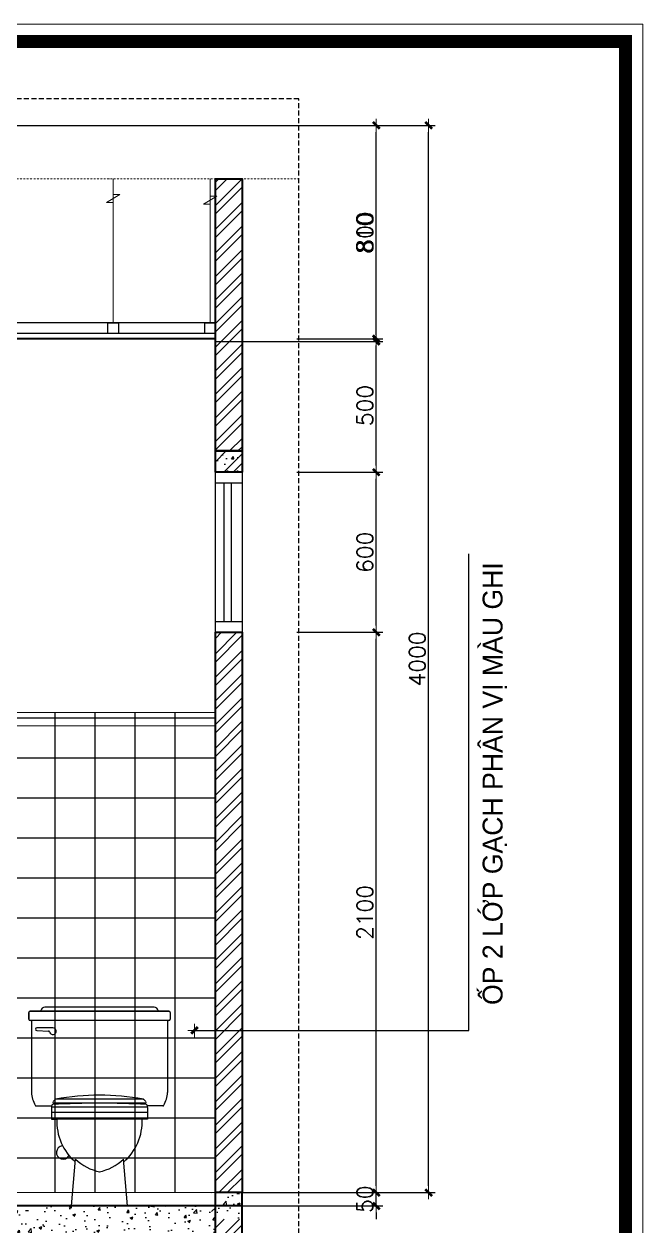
# Model space of a CAD drawing. Header units: millimetres. Extents: x 615730 to 2792744, y 139412 to 597571.
# Drawn here: x 827243 to 836525, y 263753 to 281772 of the extents above; entities that cross this region are included whole.
import ezdxf

# ---------------------------------------------------------------- set-up
doc = ezdxf.new("R2010")
doc.units = ezdxf.units.MM
doc.header["$MEASUREMENT"] = 0
doc.header["$PDMODE"] = 34
doc.linetypes.add('DASHDOT', pattern=[1, 0.5, -0.25, 0, -0.25])
doc.linetypes.add('HIDDEN', pattern=[0.375, 0.25, -0.125])
doc.layers.get('0').update_dxf_attribs({"lineweight": 5})
for name, color, linetype in [('CUA', 132, 'Continuous'), ('DUT', 250, 'HIDDEN'), ('H', 252, 'Continuous'), ('HACH', 250, 'Continuous'), ('NOITHAT', 144, 'Continuous'), ('TEXT', 2, 'Continuous'), ('THAY1', 7, 'Continuous'), ('thaydam', 42, 'Continuous')]:
    doc.layers.add(name, color=color, linetype=linetype)
for name, color, linetype, lineweight in [('NETNGOAITUONG', 1, 'Continuous', 40), ('thay', 7, 'Continuous', 15), ('TIM TRUC', 149, 'DASHDOT', 9), ('TUONG', 6, 'Continuous', 35), ('VLIEU', 250, 'Continuous', 9)]:
    doc.layers.add(name, color=color, linetype=linetype, lineweight=lineweight)
doc.styles.add('CHUHOA', font='')
doc.styles.add('romans', font='romans.shx', dxfattribs={"height": 240})
doc.styles.get('CHUHOA').set_extended_font_data('.VnAvantH')
doc.dimstyles.new('1-50', dxfattribs={"dimtxt": 200, "dimasz": 100, "dimexe": 100, "dimexo": 0, "dimgap": 50, "dimtad": 1, "dimdec": 0, "dimlfac": 0.25, "dimzin": 0, "dimdsep": 46, "dimtxsty": 'romans', "dimblk": ']', "dimcen": 0, "dimdle": 100, "dimclrd": 148, "dimclre": 148, "dimclrt": 2, "dimadec": 0, "dimazin": 0, "dimtfac": 1.111111, "dimtdec": 0, "dimtix": 1, "dimtmove": 2, "dimatfit": 3, "dimldrblk": ']', "dimfxl": 200, "dimtolj": 1, "dimtzin": 0, "dimarcsym": 0})
doc.dimstyles.new('100', dxfattribs={"dimtxt": 200, "dimasz": 100, "dimexe": 100, "dimexo": 0, "dimgap": 50, "dimtad": 1, "dimdec": 0, "dimdsep": 46, "dimtxsty": 'romans', "dimblk": ']', "dimcen": 50, "dimdle": 100, "dimclrd": 148, "dimclre": 148, "dimclrt": 2, "dimadec": 0, "dimazin": 0, "dimtfac": 0.4, "dimtdec": 0, "dimtix": 1, "dimtmove": 2, "dimatfit": 3, "dimldrblk": ']', "dimfxl": 150, "dimtvp": 0.004, "dimtolj": 1, "dimarcsym": 0})
pattern_1 = [(45, (0, 0), (-176.776695, 176.776695), []), (45, (0, 125), (-176.776695, 176.776695), [])]

# ---------------------------------------------------------------- blocks, each defined once
blk = doc.blocks.new('xi2')
at = {"layer": 'NOITHAT'}
for p, q in [((-265, 725), (-265, 700)), ((-265, 700), (-265, 725)), ((260, 730), (-260, 730)), ((260, 730), (-260, 730)), ((-260, 730), (260, 730)), ((205, 745), (-205, 745)), ((265, 725), (265, 700)), ((260, 695), (-260, 695)), ((260, 695), (-260, 695)), ((-255, 695), (-255, 425)), ((255, 695), (255, 425)), ((-175, 667.5), (-235, 667.5)), ((-235, 657.5), (-191.8, 655.7)), ((-237, 375), (-178, 375)), ((180, 370), (-180, 370)), ((-180, 368.4), (-180, 325)), ((171.5, 385), (-171.5, 385)), ((165, 400), (-165, 400)), ((237, 375), (178, 375)), ((180, 368.4), (180, 325)), ((180, 350), (-180, 350)), ((-180, 325), (-160, 325)), ((180, 325), (-180, 325)), ((180, 325), (160, 325)), ((-105, 0), (-90, 175)), ((105, 0), (90, 175)), ((105, 0), (-105, 0))]:
    blk.add_line(p, q, dxfattribs=at)
for centre, radius, start, end in [((-260, 725), 5, 90, 180), ((-260, 725), 5, 90, 180), ((-222.7, 733), 3, 270, 350.4059), ((-205, 730), 15, 90, 170.4059), ((205, 730), 15, 9.5941, 90), ((222.7, 733), 3, 189.5941, 270), ((260, 725), 5, 0, 90), ((-260, 700), 5, 180, 270), ((-260, 700), 5, 180, 270), ((260, 700), 5, 270, 0), ((-235, 662.5), 5, 90, 270), ((-192, 650.7), 5, 14.2156, 87.6141), ((-175, 655), 12.5, 194.2156, 90), ((-134.5, 433.9), 120.8, 184.2251, 207.7316), ((0, -500), 915, 79.6604, 100.3396), ((134.5, 433.9), 120.8, 332.2684, 355.7749), ((-237, 380), 5, 207.7316, 270), ((-139.3, 368.5), 40.7, 167.0315, 180.0995), ((-176, 376.9), 3, 93.5715, 167.0315), ((-12, -2251.3), 2636.3, 89.7392, 93.5715), ((-171.5, 388), 3, 148.7432, 270), ((-139.3, 368.5), 40.7, 130.2744, 148.7432), ((-163.7, 397.2), 3, 100.3396, 130.2744), ((12, -2251.3), 2636.3, 86.4285, 90.2608), ((163.7, 397.2), 3, 49.7256, 79.6604), ((139.3, 368.5), 40.7, 31.2568, 49.7256), ((171.5, 388), 3, 270, 31.2568), ((176, 376.9), 3, 12.9685, 86.4285), ((139.3, 368.5), 40.7, 359.9005, 12.9685), ((237, 380), 5, 270, 332.2684), ((40.9, 316.9), 201.1, 177.6913, 229.0512), ((-40.9, 316.9), 201.1, 310.9488, 2.3087), ((-136.5, 200), 25, 96.5563, 330.6432), ((40.9, 316.9), 193.1, 227.2983, 258.2519), ((-40.9, 316.9), 193.1, 281.7481, 312.7017)]:
    blk.add_arc(centre, radius, start, end, dxfattribs=at)
blk = doc.blocks.new(']')
for p, q in [((1, 0), (-1, 0)), ((0, 1), (0, -1))]:
    blk.add_line(p, q)
at = {"color": 9, "const_width": 0.4}
blk.add_lwpolyline([(-0.51, -0.51), (0.51, 0.51)], dxfattribs=at)
blk = doc.blocks.new('*D1548')
at = {"layer": 'DEFPOINTS', "color": 0, "ltscale": 10, "transparency": 16777216}
for p in [(830115, 264253), (832526, 264253), (830115, 264053)]:
    blk.add_point(p, dxfattribs=at)
at = {"layer": 'VLIEU', "color": 148, "lineweight": -2, "ltscale": 10, "transparency": 16777216}
for p, q in [((832526, 264353), (832526, 264453)), ((830115, 264253), (832626, 264253)), ((832526, 264053), (832526, 264253)), ((830115, 264053), (832626, 264053)), ((832526, 263953), (832526, 263853))]:
    blk.add_line(p, q, dxfattribs=at)
at = {"layer": 'VLIEU', "color": 148, "lineweight": -2, "ltscale": 10, "transparency": 16777216, "xscale": 100, "yscale": 100, "zscale": 100}
for p, rotation in [((832526, 264253), 270), ((832526, 264053), 90)]:
    blk.add_blockref(']', p, dxfattribs=dict(at, rotation=rotation))
at = {"layer": 'VLIEU', "color": 2, "ltscale": 10, "transparency": 16777216, "insert": (832356, 264153), "char_height": 240, "attachment_point": 5, "rotation": 90, "style": 'romans'}
blk.add_mtext('\\A1;50', dxfattribs=at)
blk = doc.blocks.new('*D1549')
at = {"layer": 'DEFPOINTS', "color": 0, "ltscale": 10, "transparency": 16777216}
for p in [(831335, 272653), (832526, 272653), (830115, 264253)]:
    blk.add_point(p, dxfattribs=at)
at = {"layer": 'VLIEU', "color": 148, "lineweight": -2, "ltscale": 10, "transparency": 16777216}
for p, q in [((831335, 272653), (832626, 272653)), ((832526, 264353), (832526, 272553)), ((830115, 264253), (832626, 264253))]:
    blk.add_line(p, q, dxfattribs=at)
at = {"layer": 'VLIEU', "color": 148, "lineweight": -2, "ltscale": 10, "transparency": 16777216, "xscale": 100, "yscale": 100, "zscale": 100}
for p, rotation in [((832526, 272653), 90), ((832526, 264253), 270)]:
    blk.add_blockref(']', p, dxfattribs=dict(at, rotation=rotation))
at = {"layer": 'VLIEU', "color": 2, "ltscale": 10, "transparency": 16777216, "insert": (832356, 268453), "char_height": 240, "attachment_point": 5, "rotation": 90, "style": 'romans'}
blk.add_mtext('\\A1;2100', dxfattribs=at)
blk = doc.blocks.new('*D1550')
at = {"layer": 'DEFPOINTS', "color": 0, "ltscale": 10, "transparency": 16777216}
for p in [(831366, 280253), (832526, 280253), (830115, 277013)]:
    blk.add_point(p, dxfattribs=at)
at = {"layer": 'VLIEU', "color": 148, "lineweight": -2, "ltscale": 10, "transparency": 16777216}
for p, q in [((831366, 280253), (832626, 280253)), ((832526, 277113), (832526, 280153)), ((830115, 277013), (832626, 277013))]:
    blk.add_line(p, q, dxfattribs=at)
at = {"layer": 'VLIEU', "color": 148, "lineweight": -2, "ltscale": 10, "transparency": 16777216, "xscale": 100, "yscale": 100, "zscale": 100}
for p, rotation in [((832526, 280253), 90), ((832526, 277013), 270)]:
    blk.add_blockref(']', p, dxfattribs=dict(at, rotation=rotation))
at = {"layer": 'VLIEU', "color": 2, "ltscale": 10, "transparency": 16777216, "insert": (832356, 278633), "char_height": 240, "attachment_point": 5, "rotation": 90, "style": 'romans'}
blk.add_mtext('\\A1;810', dxfattribs=at)
blk = doc.blocks.new('*D1551')
at = {"layer": 'DEFPOINTS', "color": 0, "ltscale": 10, "transparency": 16777216}
for p in [(831588, 280253), (833311, 280253), (831588, 264253)]:
    blk.add_point(p, dxfattribs=at)
at = {"layer": 'VLIEU', "color": 148, "lineweight": -2, "ltscale": 10, "transparency": 16777216}
for p, q in [((831588, 280253), (833411, 280253)), ((833311, 264353), (833311, 280153)), ((831588, 264253), (833411, 264253))]:
    blk.add_line(p, q, dxfattribs=at)
at = {"layer": 'VLIEU', "color": 148, "lineweight": -2, "ltscale": 10, "transparency": 16777216, "xscale": 100, "yscale": 100, "zscale": 100}
for p, rotation in [((833311, 280253), 90), ((833311, 264253), 270)]:
    blk.add_blockref(']', p, dxfattribs=dict(at, rotation=rotation))
at = {"layer": 'VLIEU', "color": 2, "ltscale": 10, "transparency": 16777216, "insert": (833141, 272253), "char_height": 240, "attachment_point": 5, "rotation": 90, "style": 'romans'}
blk.add_mtext('\\A1;4000', dxfattribs=at)
blk = doc.blocks.new('*D1692')
at = {"layer": 'DEFPOINTS', "color": 0, "ltscale": 10, "transparency": 16777216}
for p in [(831335, 275053), (832526, 275053), (831335, 272653)]:
    blk.add_point(p, dxfattribs=at)
at = {"layer": 'VLIEU', "color": 148, "lineweight": -2, "ltscale": 10, "transparency": 16777216}
for p, q in [((831335, 275053), (832626, 275053)), ((832526, 272753), (832526, 274953)), ((831335, 272653), (832626, 272653))]:
    blk.add_line(p, q, dxfattribs=at)
at = {"layer": 'VLIEU', "color": 148, "lineweight": -2, "ltscale": 10, "transparency": 16777216, "xscale": 100, "yscale": 100, "zscale": 100}
for p, rotation in [((832526, 275053), 90), ((832526, 272653), 270)]:
    blk.add_blockref(']', p, dxfattribs=dict(at, rotation=rotation))
at = {"layer": 'VLIEU', "color": 2, "ltscale": 10, "transparency": 16777216, "insert": (832356, 273853), "char_height": 240, "attachment_point": 5, "rotation": 90, "style": 'romans'}
blk.add_mtext('\\A1;600', dxfattribs=at)
blk = doc.blocks.new('*D1693')
at = {"layer": 'DEFPOINTS', "color": 0, "ltscale": 10, "transparency": 16777216}
for p in [(831335, 277053), (832526, 277053), (831335, 275053)]:
    blk.add_point(p, dxfattribs=at)
at = {"layer": 'VLIEU', "color": 148, "lineweight": -2, "ltscale": 10, "transparency": 16777216}
for p, q in [((831335, 277053), (832626, 277053)), ((832526, 275153), (832526, 276953)), ((831335, 275053), (832626, 275053))]:
    blk.add_line(p, q, dxfattribs=at)
at = {"layer": 'VLIEU', "color": 148, "lineweight": -2, "ltscale": 10, "transparency": 16777216, "xscale": 100, "yscale": 100, "zscale": 100}
for p, rotation in [((832526, 277053), 90), ((832526, 275053), 270)]:
    blk.add_blockref(']', p, dxfattribs=dict(at, rotation=rotation))
at = {"layer": 'VLIEU', "color": 2, "ltscale": 10, "transparency": 16777216, "insert": (832356, 276053), "char_height": 240, "attachment_point": 5, "rotation": 90, "style": 'romans'}
blk.add_mtext('\\A1;500', dxfattribs=at)
blk = doc.blocks.new('*D1694')
at = {"layer": 'DEFPOINTS', "color": 0, "ltscale": 10, "transparency": 16777216}
for p in [(831335, 280253), (832526, 280253), (831335, 277053)]:
    blk.add_point(p, dxfattribs=at)
at = {"layer": 'VLIEU', "color": 148, "lineweight": -2, "ltscale": 10, "transparency": 16777216}
for p, q in [((831335, 280253), (832626, 280253)), ((832526, 277153), (832526, 280153)), ((831335, 277053), (832626, 277053))]:
    blk.add_line(p, q, dxfattribs=at)
at = {"layer": 'VLIEU', "color": 148, "lineweight": -2, "ltscale": 10, "transparency": 16777216, "xscale": 100, "yscale": 100, "zscale": 100}
for p, rotation in [((832526, 280253), 90), ((832526, 277053), 270)]:
    blk.add_blockref(']', p, dxfattribs=dict(at, rotation=rotation))
at = {"layer": 'VLIEU', "color": 2, "ltscale": 10, "transparency": 16777216, "insert": (832356, 278653), "char_height": 240, "attachment_point": 5, "rotation": 90, "style": 'romans'}
blk.add_mtext('\\A1;800', dxfattribs=at)

msp = doc.modelspace()

# ---------------------------------------------------------------- hatches: boundary and pattern name
at = {"layer": 'HACH'}
h = msp.add_hatch(dxfattribs=at)
h.set_pattern_fill('ANSI32', color=256, scale=800, style=0)
h.set_pattern_definition([(45, (953274.14, 1702275.22), (-212.132034, 212.132034), []), (45, (953415.56, 1702275.22), (-212.132034, 212.132034), [])])
h.paths.add_polyline_path([(830514.7, 275052.6), (830514.7, 275372.6), (830114.7, 275372.6), (830114.7, 275052.6)])
h = msp.add_hatch(dxfattribs=at)
h.set_pattern_fill('AR-CONC', color=256, scale=60, style=0)
h.set_pattern_definition([(50, (953274.14, 1702275.22), (430.35611, -37.65128), [45, -495]), (355, (953274.14, 1702275.2), (-83.2508, 451.31528), [36, -396]), (100.4514, (953310, 1702272.1), (347.10563, 413.66373), [38.24411, -420.68527]), (46.1842, (953274.14, 1702395.2), (640.34463, -99.3114), [67.5, -742.5]), (96.6356, (953327.5, 1702386.94), (560.79762, 584.47072), [57.36617, -631.0278]), (351.1842, (953274.14, 1702395.2), (560.79717, 584.47116), [54, -594]), (21, (953334.14, 1702365.22), (358.14423, -241.571334), [45, -495]), (326, (953334.14, 1702365.2), (145.9892, 435.09003), [36, -396]), (71.4514, (953364, 1702345.1), (504.13358, 193.5183), [38.24411, -420.68527]), (37.5, (953274.14, 1702275.22), (7.295913, 199.736312), [0, -391.2, 0, -402, 0, -397.5]), (7.5, (953274.14, 1702275.22), (157.841722, 236.647027), [0, -229.2, 0, -382.2, 0, -151.5]), (327.5, (953140.34, 1702275.22), (320.293462, -13.532923), [0, -150, 0, -468, 0, -621]), (317.5, (953080.34, 1702275.22), (349.9117, 60.06299), [0, -195, 0, -310.8, 0, -441])])
h.paths.add_polyline_path([(830514.7, 275052.6), (830514.7, 275372.6), (830114.7, 275372.6), (830114.7, 275052.6)])
h = msp.add_hatch(dxfattribs=at)
h.set_pattern_fill('NET', color=256, scale=4800, style=0)
h.set_pattern_definition([(0, (-168890.06, 50571.64), (1e-13, 600), []), (90, (-168890.06, 50571.64), (-600, 2e-13), [])])
h.paths.add_polyline_path([(822114.7, 271452.7), (830114.7, 271452.7), (830114.7, 264252.7), (822114.7, 264252.7)])
h = msp.add_hatch(dxfattribs=at)
h.set_pattern_fill('ANSI32', color=256, scale=800, style=0)
h.set_pattern_definition([(45, (962976, 1701075.26), (-212.132034, 212.132034), []), (45, (963117.43, 1701075.26), (-212.132034, 212.132034), [])])
h.paths.add_polyline_path([(830114.7, 263852.7), (830114.7, 264252.7), (830056.6, 264252.7), (830056.6, 263852.7)])
h = msp.add_hatch(dxfattribs=at)
h.set_pattern_fill('AR-CONC', color=256, scale=60, style=0)
h.set_pattern_definition([(50, (962976, 1701075.26), (430.35611, -37.65128), [45, -495]), (355, (962976, 1701075.26), (-83.2508, 451.31528), [36, -396]), (100.4514, (963011.87, 1701072.12), (347.10563, 413.66373), [38.24411, -420.68527]), (46.1842, (962976, 1701195.26), (640.34463, -99.3114), [67.5, -742.5]), (96.6356, (963029.4, 1701187), (560.79762, 584.47072), [57.36617, -631.0278]), (351.1842, (962976, 1701195.26), (560.79717, 584.47116), [54, -594]), (21, (963036, 1701165.26), (358.14423, -241.571334), [45, -495]), (326, (963036, 1701165.26), (145.9892, 435.09003), [36, -396]), (71.4514, (963065.86, 1701145.13), (504.13358, 193.5183), [38.24411, -420.68527]), (37.5, (962976.01, 1701075.26), (7.295913, 199.736312), [0, -391.2, 0, -402, 0, -397.5]), (7.5, (962976.01, 1701075.26), (157.841722, 236.647027), [0, -229.2, 0, -382.2, 0, -151.5]), (327.5, (962842.21, 1701075.26), (320.293462, -13.532923), [0, -150, 0, -468, 0, -621]), (317.5, (962782.2, 1701075.26), (349.9117, 60.06299), [0, -195, 0, -310.8, 0, -441])])
h.paths.add_polyline_path([(830514.7, 263852.7), (830514.7, 264252.7), (830056.6, 264252.7), (830056.6, 263852.7)])
h = msp.add_hatch(dxfattribs=at)
h.set_pattern_fill('AR-CONC', color=256, scale=60, style=0)
h.set_pattern_definition([(50, (1008590.8, 2931952.7), (430.35611, -37.65128), [45, -495]), (355, (1008590.8, 2931952.7), (-83.2508, 451.31528), [36, -396]), (100.4514, (1008626.66, 2931949.57), (347.10563, 413.663725), [38.244114, -420.68527]), (46.1842, (1008590.8, 2932072.7), (640.34463, -99.31141), [67.5, -742.5]), (96.6356, (1008644.16, 2932064.43), (560.79762, 584.47072), [57.36617, -631.0278]), (351.1842, (1008590.8, 2932072.7), (560.79717, 584.47116), [54, -594]), (21, (1008650.8, 2932042.7), (358.14423, -241.571334), [45, -495]), (326, (1008650.8, 2932042.7), (145.9892, 435.09003), [36, -396]), (71.4514, (1008680.64, 2932022.58), (504.13358, 193.5183), [38.244114, -420.68527]), (37.5, (1008590.8, 2931952.71), (7.295913, 199.736312), [0, -391.2, 0, -402, 0, -397.5]), (7.5, (1008590.8, 2931952.7), (157.841722, 236.647027), [0, -229.2, 0, -382.2, 0, -151.5]), (327.5, (1008457, 2931952.71), (320.293462, -13.532923), [0, -150, 0, -468, 0, -621]), (317.5, (1008397, 2931952.7), (349.911702, 60.06299), [0, -195, 0, -310.8, 0, -441])])
h.paths.add_polyline_path([(830114.7, 263652.7), (830114.7, 264052.7), (822114.7, 264052.7), (822114.7, 263652.7)])
at = {"layer": 'VLIEU', "ltscale": 10}
h = msp.add_hatch(dxfattribs=at)
h.set_pattern_fill('STEEL', color=256, scale=2000, style=0)
h.set_pattern_definition(pattern_1)
h.paths.add_polyline_path([(830514.7, 272652.6), (830114.7, 272652.6), (830114.7, 264252.7), (830514.7, 264252.7)])
h.paths.add_polyline_path([(830514.7, 279452.6), (830114.7, 279452.6), (830114.7, 279192.4), (830134.7, 279192.4), (830114.7, 279180.4), (830114.7, 275372.6), (830514.7, 275372.6)])
h.paths.add_polyline_path([(822114.7, 279452.6), (821301.3, 279452.6), (821301.3, 273852.7), (822114.7, 273852.7), (822114.7, 279095.6), (822094.7, 279095.6), (822114.7, 279107.6)])
h = msp.add_hatch(dxfattribs=at)
h.set_pattern_fill('STEEL', color=256, scale=2000, style=0)
h.set_pattern_definition(pattern_1)
h.paths.add_polyline_path([(830514.7, 261093.4), (830514.7, 263852.7), (830114.7, 263852.7), (830114.7, 261078.3), (830304.6, 261078.3), (830304.6, 260918.3)])

# ---------------------------------------------------------------- linework, layer by layer
at = {"layer": 'CUA'}
for p, q in [((820547.3, 280252.7), (831366.3, 280252.7)), ((830114.7, 272652.6), (830114.7, 275052.6)), ((830514.7, 275052.6), (830114.7, 275052.6)), ((830514.7, 275052.6), (830114.7, 275052.6)), ((830514.7, 275052.6), (830514.7, 272652.6)), ((830114.7, 274892.6), (830514.7, 274892.6)), ((830241.9, 274892.6), (830241.9, 272812.6)), ((830347.5, 274892.6), (830347.5, 272812.6)), ((830114.7, 272812.6), (830514.7, 272812.6)), ((830514.7, 272652.6), (830114.7, 272652.6))]:
    msp.add_line(p, q, dxfattribs=at)
at = {"layer": 'DUT', "color": 2, "ltscale": 300}
msp.add_lwpolyline([(820547.3, 260038.1), (831366.3, 260038.1), (831366.3, 280652.7), (820547.3, 280652.7)], close=True, dxfattribs=at)
at = {"layer": 'H', "const_width": 197}
msp.add_lwpolyline([(797783.7, 254455.8), (836262.8, 254455.8), (836262.8, 281509.4), (797783.7, 281509.4)], close=True, dxfattribs=at)
at = {"layer": 'NETNGOAITUONG'}
for p, q in [((830114.7, 261078.2), (830114.7, 264252.6)), ((830514.7, 261078.3), (830514.7, 264252.7)), ((830514.7, 264052.7), (822114.7, 264052.7))]:
    msp.add_line(p, q, dxfattribs=at)
for points in [[(830514.7, 275372.6), (830114.7, 275372.6), (830114.7, 279452.6), (830514.7, 279452.6)], [(830114.7, 272652.6), (830514.7, 272652.6), (830514.7, 264252.7), (830114.7, 264252.7)]]:
    msp.add_lwpolyline(points, close=True, dxfattribs=at)
at = {"layer": 'thay', "linetype": 'Continuous'}
msp.add_lwpolyline([(797521, 254193.2), (836525.4, 254193.2), (836525.4, 281772), (797521, 281772)], close=True, dxfattribs=at)
at = {"layer": 'THAY1'}
for p, q in [((830114.7, 277292.7), (822114.7, 277292.7)), ((830114.7, 277132.7), (822114.7, 277132.7))]:
    msp.add_line(p, q, dxfattribs=at)
at = {"layer": 'thaydam'}
for points in [[(828502.1, 277292.7), (828662.1, 277292.7), (828662.1, 277132.7), (828502.1, 277132.7)], [(829954.7, 277292.7), (830114.7, 277292.7), (830114.7, 277132.7), (829954.7, 277132.7)]]:
    msp.add_lwpolyline(points, close=True, dxfattribs=at)
at = {"layer": 'TIM TRUC', "ltscale": 50}
for points in [[(831370.4, 280252.6), (817135.6, 280252.6)], [(831370.4, 279452.6), (820547.3, 279452.6)], [(831370.4, 264252.6), (817135.6, 264252.6)]]:
    msp.add_lwpolyline(points, dxfattribs=at)
at = {"layer": 'TUONG'}
msp.add_line((830114.7, 277052.7), (822114.7, 277052.7), dxfattribs=at)
msp.add_lwpolyline([(830114.7, 275372.6), (830514.7, 275372.6), (830514.7, 275052.6), (830114.7, 275052.6)], close=True, dxfattribs=at)
at = {"layer": 'VLIEU', "ltscale": 10}
for p, q in [((828582.1, 280252.6), (828582.1, 280252.7)), ((830034.7, 280252.6), (830034.7, 280252.7)), ((828582.1, 277292.7), (828582.1, 279452.6)), ((830034.7, 277292.7), (830034.7, 279452.6))]:
    msp.add_line(p, q, dxfattribs=at)
for points in [[(828582.1, 279076.9), (828582.1, 279095.6), (828482.1, 279095.6), (828682.1, 279215.6), (828582.1, 279215.6), (828582.1, 279234.4)], [(830034.7, 279053.6), (830034.7, 279072.4), (829934.7, 279072.4), (830134.7, 279192.4), (830034.7, 279192.4), (830034.7, 279211.1)]]:
    msp.add_lwpolyline(points, dxfattribs=at)
for points in [[(822114.7, 271452.7), (830114.7, 271452.7), (830114.7, 264252.7), (822114.7, 264252.7)], [(822114.7, 271252.7), (830114.7, 271252.7), (830114.7, 264052.7), (822114.7, 264052.7)]]:
    msp.add_lwpolyline(points, close=True, dxfattribs=at)

# ---------------------------------------------------------------- block references
at = {"layer": 'TUONG', "xscale": 4, "yscale": 4, "zscale": 4}
msp.add_blockref('xi2', (828374.7, 264052.7), dxfattribs=at)

# ---------------------------------------------------------------- texts
at = {"layer": 'TEXT', "style": 'CHUHOA'}
msp.add_text('èp 2 líp g¹ch ph©n vÞ mµu ghi', height=298.318, rotation=90, dxfattribs=at).set_placement((834419.4, 267065.7))

# ---------------------------------------------------------------- dimensions: what is measured, and where the dimension line sits
at = {"layer": 'VLIEU', "ltscale": 10}
for base, p1, p2, picture, middle in [((832526.1, 280252.7), (830114.7, 277012.6), (831366.3, 280252.7), '*D1550', (832356.1, 278632.7)), ((832526.1, 280252.6), (831334.8, 277052.7), (831334.8, 280252.6), '*D1694', (832356.1, 278652.6)), ((833310.8, 280252.7), (831588.5, 264252.7), (831588.5, 280252.7), '*D1551', (833140.8, 272252.7)), ((832526.1, 277052.7), (831334.8, 275052.6), (831334.8, 277052.7), '*D1693', (832356.1, 276052.6)), ((832526.1, 275052.6), (831334.8, 272652.6), (831334.8, 275052.6), '*D1692', (832356.1, 273852.6)), ((832526.1, 272652.6), (830114.7, 264252.6), (831334.8, 272652.6), '*D1549', (832356.1, 268452.6)), ((832526.1, 264252.6), (830114.7, 264052.7), (830114.7, 264252.6), '*D1548', (832356.1, 264152.6))]:
    dim = msp.add_linear_dim(base=base, p1=p1, p2=p2, angle=90, dimstyle='1-50', dxfattribs=at)
    dim.commit()
    dim.dimension.update_dxf_attribs({"geometry": picture, "text_midpoint": middle})

# ---------------------------------------------------------------- leaders
at = {"layer": 'HACH'}
msp.add_leader([(829799.7, 266685), (833915.2, 266685), (833915.2, 273829.5)], dimstyle='100', override={"dimtad": 0}, dxfattribs=at)

doc.saveas('drawing.dxf')
